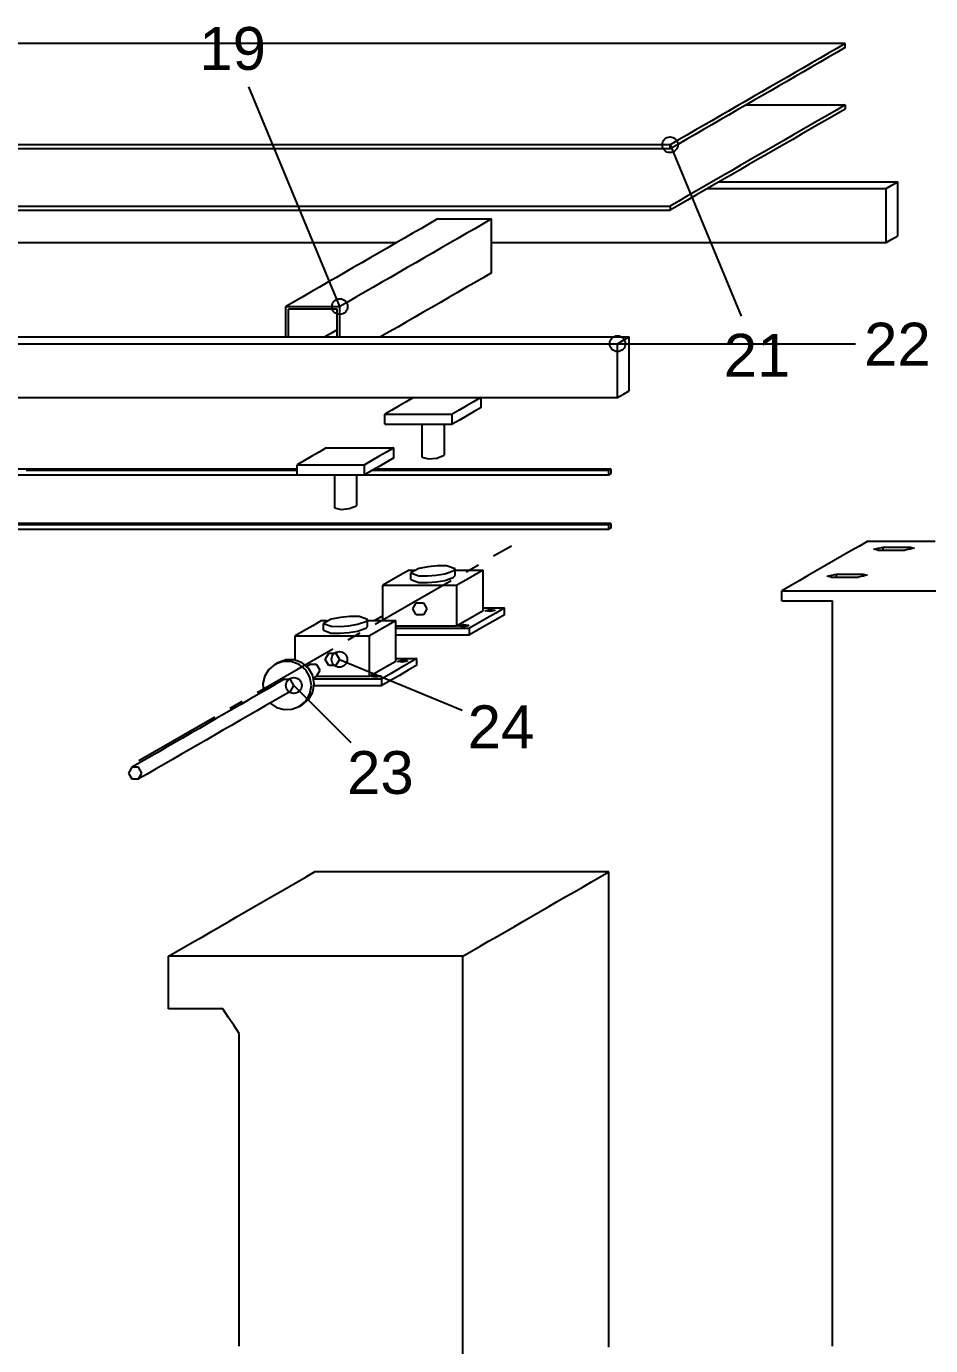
# Model space of a CAD drawing. Header units: millimetres. Extents: x 10 to 287, y 10 to 410.
# Drawn here: x 204.7 to 256.4, y 220 to 295.4 of the extents above; entities that cross this region are included whole.
import ezdxf
from ezdxf.enums import TextEntityAlignment as Align

# ---------------------------------------------------------------- set-up
doc = ezdxf.new("R2010")
doc.units = ezdxf.units.MM
doc.header["$MEASUREMENT"] = 0
doc.layers.add('DIBUJO', color=7, linetype='Continuous')
doc.layers.add('TEXTO', color=7, linetype='Continuous')
doc.styles.get("Standard").update_dxf_attribs({"font": 'arial.ttf'})

msp = doc.modelspace()

# ---------------------------------------------------------------- linework, layer by layer
at = {"layer": 'DIBUJO'}
for p, q in [((204.855, 294.427), (202.631, 294.427)), ((207.075, 294.427), (204.855, 294.427)), ((209.294, 294.427), (207.075, 294.427)), ((211.514, 294.427), (209.294, 294.427)), ((213.738, 294.427), (211.514, 294.427)), ((215.957, 294.427), (213.738, 294.427)), ((218.177, 294.427), (215.957, 294.427)), ((220.401, 294.427), (218.177, 294.427)), ((222.62, 294.427), (220.401, 294.427)), ((224.84, 294.427), (222.62, 294.427)), ((227.06, 294.427), (224.84, 294.427)), ((229.283, 294.427), (227.06, 294.427)), ((231.503, 294.427), (229.283, 294.427)), ((233.723, 294.427), (231.503, 294.427)), ((235.943, 294.427), (233.723, 294.427)), ((238.166, 294.427), (235.943, 294.427)), ((240.386, 294.427), (238.166, 294.427)), ((242.606, 294.427), (240.386, 294.427)), ((244.825, 294.427), (242.606, 294.427)), ((247.049, 294.427), (244.825, 294.427)), ((249.269, 294.427), (247.049, 294.427)), ((251.489, 294.427), (249.269, 294.427)), ((251.015, 294.149), (250.537, 293.876)), ((251.489, 294.427), (251.015, 294.149)), ((251.489, 294.196), (251.015, 293.918)), ((251.489, 294.196), (251.489, 294.427)), ((250.059, 293.598), (249.581, 293.325)), ((250.059, 293.367), (249.581, 293.094)), ((250.537, 293.876), (250.059, 293.598)), ((250.537, 293.645), (250.059, 293.367)), ((251.015, 293.918), (250.537, 293.645)), ((248.629, 292.774), (248.151, 292.5)), ((249.107, 293.047), (248.629, 292.774)), ((249.107, 292.816), (248.629, 292.542)), ((249.581, 293.325), (249.107, 293.047)), ((249.581, 293.094), (249.107, 292.816)), ((222.597, 279.394), (217.393, 291.958)), ((247.199, 291.949), (246.722, 291.672)), ((247.677, 292.223), (247.199, 291.949)), ((247.677, 291.991), (247.199, 291.718)), ((248.151, 292.5), (247.677, 292.223)), ((248.151, 292.269), (247.677, 291.991)), ((248.629, 292.542), (248.151, 292.269)), ((245.77, 291.12), (245.292, 290.847)), ((246.244, 291.398), (245.77, 291.12)), ((246.244, 291.167), (245.77, 290.889)), ((246.722, 291.672), (246.244, 291.398)), ((246.722, 291.44), (246.244, 291.167)), ((247.199, 291.718), (246.722, 291.44)), ((244.814, 290.573), (244.34, 290.296)), ((244.814, 290.342), (244.34, 290.065)), ((245.292, 290.847), (244.814, 290.573)), ((245.292, 290.616), (244.814, 290.342)), ((245.77, 290.889), (245.292, 290.616)), ((245.816, 290.92), (246.382, 290.92)), ((246.382, 290.92), (246.953, 290.92)), ((246.953, 290.92), (247.519, 290.92)), ((247.519, 290.92), (248.086, 290.92)), ((248.086, 290.92), (248.652, 290.92)), ((248.652, 290.92), (249.219, 290.92)), ((249.219, 290.92), (249.789, 290.92)), ((249.789, 290.92), (250.356, 290.92)), ((250.49, 290.342), (249.989, 290.053)), ((250.356, 290.92), (250.922, 290.92)), ((250.988, 290.631), (250.49, 290.342)), ((250.988, 290.4), (250.49, 290.111)), ((250.922, 290.92), (251.489, 290.92)), ((251.489, 290.92), (250.988, 290.631)), ((251.489, 290.689), (250.988, 290.4)), ((251.489, 290.92), (251.489, 290.689)), ((243.384, 289.745), (242.906, 289.471)), ((243.862, 290.022), (243.384, 289.745)), ((243.862, 289.791), (243.384, 289.513)), ((244.34, 290.296), (243.862, 290.022)), ((244.34, 290.065), (243.862, 289.791)), ((249.488, 289.764), (248.988, 289.475)), ((249.989, 290.053), (249.488, 289.764)), ((249.989, 289.822), (249.488, 289.533)), ((250.49, 290.111), (249.989, 289.822)), ((241.954, 288.92), (241.477, 288.646)), ((242.432, 289.194), (241.954, 288.92)), ((242.432, 288.962), (241.954, 288.689)), ((242.906, 289.471), (242.432, 289.194)), ((242.906, 289.24), (242.432, 288.962)), ((243.384, 289.513), (242.906, 289.24)), ((247.986, 288.897), (247.485, 288.608)), ((248.487, 289.186), (247.986, 288.897)), ((248.487, 288.955), (247.986, 288.666)), ((248.988, 289.475), (248.487, 289.186)), ((248.988, 289.244), (248.487, 288.955)), ((249.488, 289.533), (248.988, 289.244)), ((205.945, 288.646), (203.726, 288.646)), ((205.945, 288.415), (203.726, 288.415)), ((208.165, 288.646), (205.945, 288.646)), ((208.165, 288.415), (205.945, 288.415)), ((210.385, 288.646), (208.165, 288.646)), ((210.385, 288.415), (208.165, 288.415)), ((212.608, 288.646), (210.385, 288.646)), ((212.608, 288.415), (210.385, 288.415)), ((214.828, 288.646), (212.608, 288.646)), ((214.828, 288.415), (212.608, 288.415)), ((217.048, 288.646), (214.828, 288.646)), ((217.048, 288.415), (214.828, 288.415)), ((219.272, 288.646), (217.048, 288.646)), ((219.272, 288.415), (217.048, 288.415)), ((221.491, 288.646), (219.272, 288.646)), ((221.491, 288.415), (219.272, 288.415)), ((223.711, 288.646), (221.491, 288.646)), ((223.711, 288.415), (221.491, 288.415)), ((225.931, 288.646), (223.711, 288.646)), ((225.931, 288.415), (223.711, 288.415)), ((228.154, 288.646), (225.931, 288.646)), ((228.154, 288.415), (225.931, 288.415)), ((230.374, 288.646), (228.154, 288.646)), ((230.374, 288.415), (228.154, 288.415)), ((232.594, 288.646), (230.374, 288.646)), ((232.594, 288.415), (230.374, 288.415)), ((234.814, 288.646), (232.594, 288.646)), ((234.814, 288.415), (232.594, 288.415)), ((237.037, 288.646), (234.814, 288.646)), ((237.037, 288.415), (234.814, 288.415)), ((239.257, 288.646), (237.037, 288.646)), ((239.257, 288.415), (237.037, 288.415)), ((241.477, 288.646), (239.257, 288.646)), ((241.477, 288.415), (239.257, 288.415)), ((241.954, 288.689), (241.477, 288.415)), ((241.477, 288.415), (241.477, 288.646)), ((241.477, 288.646), (245.533, 278.853)), ((246.984, 288.319), (246.483, 288.03)), ((246.984, 288.088), (246.483, 287.799)), ((247.485, 288.608), (246.984, 288.319)), ((247.485, 288.377), (246.984, 288.088)), ((247.986, 288.666), (247.485, 288.377)), ((245.481, 287.452), (244.984, 287.163)), ((245.982, 287.741), (245.481, 287.452)), ((245.982, 287.51), (245.481, 287.221)), ((246.483, 288.03), (245.982, 287.741)), ((246.483, 287.799), (245.982, 287.51)), ((243.982, 286.585), (243.481, 286.296)), ((244.483, 286.874), (243.982, 286.585)), ((244.483, 286.642), (243.982, 286.353)), ((244.984, 287.163), (244.483, 286.874)), ((244.984, 286.931), (244.483, 286.642)), ((245.481, 287.221), (244.984, 286.931)), ((242.98, 286.007), (242.479, 285.718)), ((243.481, 286.296), (242.98, 286.007)), ((243.481, 286.064), (242.98, 285.775)), ((243.982, 286.353), (243.481, 286.064)), ((243.612, 286.138), (244.182, 286.138)), ((244.182, 286.138), (244.748, 286.138)), ((244.282, 286.523), (244.849, 286.523)), ((244.748, 286.138), (245.315, 286.138)), ((244.849, 286.523), (245.415, 286.523)), ((245.315, 286.138), (245.881, 286.138)), ((245.415, 286.523), (245.982, 286.523)), ((245.881, 286.138), (246.452, 286.138)), ((245.982, 286.523), (246.552, 286.523)), ((246.452, 286.138), (247.018, 286.138)), ((246.552, 286.523), (247.118, 286.523)), ((247.018, 286.138), (247.585, 286.138)), ((247.118, 286.523), (247.685, 286.523)), ((247.585, 286.138), (248.151, 286.138)), ((247.685, 286.523), (248.251, 286.523)), ((248.151, 286.138), (248.722, 286.138)), ((248.251, 286.523), (248.822, 286.523)), ((248.722, 286.138), (249.288, 286.138)), ((248.822, 286.523), (249.388, 286.523)), ((249.288, 286.138), (249.855, 286.138)), ((249.388, 286.523), (249.955, 286.523)), ((249.855, 286.138), (250.421, 286.138)), ((249.955, 286.523), (250.521, 286.523)), ((250.421, 286.138), (250.991, 286.138)), ((250.521, 286.523), (251.092, 286.523)), ((250.991, 286.138), (251.558, 286.138)), ((251.092, 286.523), (251.658, 286.523)), ((251.558, 286.138), (252.124, 286.138)), ((251.658, 286.523), (252.225, 286.523)), ((252.124, 286.138), (252.691, 286.138)), ((252.225, 286.523), (252.791, 286.523)), ((252.691, 286.138), (253.261, 286.138)), ((252.791, 286.523), (253.361, 286.523)), ((253.261, 286.138), (253.828, 286.138)), ((253.361, 286.523), (253.928, 286.523)), ((253.828, 286.138), (254.159, 286.33)), ((253.828, 285.625), (253.828, 286.138)), ((253.928, 286.523), (254.494, 286.523)), ((254.159, 286.33), (254.494, 286.523)), ((254.494, 286.01), (254.494, 286.523)), ((254.494, 285.498), (254.494, 286.01)), ((203.726, 285.14), (205.945, 285.14)), ((205.945, 285.14), (208.165, 285.14)), ((208.165, 285.14), (210.385, 285.14)), ((210.385, 285.14), (212.608, 285.14)), ((212.608, 285.14), (214.828, 285.14)), ((214.828, 285.14), (217.048, 285.14)), ((217.048, 285.14), (219.272, 285.14)), ((219.272, 285.14), (221.491, 285.14)), ((221.491, 285.14), (223.711, 285.14)), ((223.711, 285.14), (225.931, 285.14)), ((225.931, 285.14), (228.154, 285.14)), ((228.154, 285.14), (230.374, 285.14)), ((230.374, 285.14), (232.594, 285.14)), ((232.594, 285.14), (234.814, 285.14)), ((234.814, 285.14), (237.037, 285.14)), ((237.037, 285.14), (239.257, 285.14)), ((239.257, 285.14), (241.477, 285.14)), ((241.978, 285.429), (241.477, 285.14)), ((241.978, 285.197), (241.477, 284.908)), ((241.477, 285.14), (241.477, 284.908)), ((242.479, 285.718), (241.978, 285.429)), ((242.479, 285.486), (241.978, 285.197)), ((242.98, 285.775), (242.479, 285.486)), ((253.828, 285.113), (253.828, 285.625)), ((253.828, 284.596), (253.828, 285.113)), ((254.494, 284.982), (254.494, 285.498)), ((203.726, 284.908), (205.945, 284.908)), ((205.945, 284.908), (208.165, 284.908)), ((208.165, 284.908), (210.385, 284.908)), ((210.385, 284.908), (212.608, 284.908)), ((212.608, 284.908), (214.828, 284.908)), ((214.828, 284.908), (217.048, 284.908)), ((217.048, 284.908), (219.272, 284.908)), ((219.272, 284.908), (221.491, 284.908)), ((221.491, 284.908), (223.711, 284.908)), ((223.711, 284.908), (225.931, 284.908)), ((225.931, 284.908), (228.154, 284.908)), ((228.189, 284.407), (227.707, 284.126)), ((228.154, 284.908), (230.374, 284.908)), ((228.189, 284.407), (228.705, 284.407)), ((228.705, 284.407), (229.218, 284.407)), ((229.218, 284.407), (229.731, 284.407)), ((229.731, 284.407), (230.247, 284.407)), ((230.247, 284.407), (230.759, 284.407)), ((230.374, 284.908), (232.594, 284.908)), ((230.759, 284.407), (231.272, 284.407)), ((231.272, 284.407), (230.79, 284.126)), ((231.272, 283.891), (231.272, 284.407)), ((232.594, 284.908), (234.814, 284.908)), ((234.814, 284.908), (237.037, 284.908)), ((237.037, 284.908), (239.257, 284.908)), ((239.257, 284.908), (241.477, 284.908)), ((253.828, 284.084), (253.828, 284.596)), ((254.494, 284.469), (254.494, 284.982)), ((254.494, 283.956), (254.494, 284.469)), ((226.744, 283.571), (226.262, 283.294)), ((227.226, 283.849), (226.744, 283.571)), ((227.707, 284.126), (227.226, 283.849)), ((229.827, 283.571), (229.345, 283.294)), ((230.309, 283.849), (229.827, 283.571)), ((230.79, 284.126), (230.309, 283.849)), ((231.272, 283.378), (231.272, 283.891)), ((253.828, 283.571), (253.828, 284.084)), ((253.828, 283.055), (253.828, 283.571)), ((254.494, 283.44), (254.494, 283.956)), ((203.429, 283.055), (204.832, 283.055)), ((204.832, 283.055), (206.231, 283.055)), ((206.231, 283.055), (207.633, 283.055)), ((207.633, 283.055), (209.036, 283.055)), ((209.036, 283.055), (210.435, 283.055)), ((210.435, 283.055), (211.838, 283.055)), ((211.838, 283.055), (213.24, 283.055)), ((213.24, 283.055), (214.643, 283.055)), ((214.643, 283.055), (216.042, 283.055)), ((216.042, 283.055), (217.445, 283.055)), ((217.445, 283.055), (218.848, 283.055)), ((218.848, 283.055), (220.247, 283.055)), ((220.247, 283.055), (221.649, 283.055)), ((221.649, 283.055), (223.052, 283.055)), ((223.052, 283.055), (224.451, 283.055)), ((224.451, 283.055), (225.854, 283.055)), ((225.78, 283.012), (225.299, 282.735)), ((226.262, 283.294), (225.78, 283.012)), ((228.863, 283.012), (228.382, 282.735)), ((229.345, 283.294), (228.863, 283.012)), ((231.272, 282.866), (231.272, 283.378)), ((231.272, 283.055), (231.838, 283.055)), ((231.272, 282.349), (231.272, 282.866)), ((231.838, 283.055), (232.401, 283.055)), ((232.401, 283.055), (232.964, 283.055)), ((232.964, 283.055), (233.53, 283.055)), ((233.53, 283.055), (234.093, 283.055)), ((234.093, 283.055), (234.656, 283.055)), ((234.656, 283.055), (235.222, 283.055)), ((235.222, 283.055), (235.785, 283.055)), ((235.785, 283.055), (236.347, 283.055)), ((236.347, 283.055), (236.91, 283.055)), ((236.91, 283.055), (237.476, 283.055)), ((237.476, 283.055), (238.039, 283.055)), ((238.039, 283.055), (238.602, 283.055)), ((238.602, 283.055), (239.168, 283.055)), ((239.168, 283.055), (239.731, 283.055)), ((239.731, 283.055), (240.294, 283.055)), ((240.294, 283.055), (240.86, 283.055)), ((240.86, 283.055), (241.423, 283.055)), ((241.423, 283.055), (241.985, 283.055)), ((241.985, 283.055), (242.552, 283.055)), ((242.552, 283.055), (243.114, 283.055)), ((243.114, 283.055), (243.677, 283.055)), ((243.677, 283.055), (244.244, 283.055)), ((244.244, 283.055), (244.806, 283.055)), ((244.806, 283.055), (245.369, 283.055)), ((245.369, 283.055), (245.932, 283.055)), ((245.932, 283.055), (246.498, 283.055)), ((246.498, 283.055), (247.061, 283.055)), ((247.061, 283.055), (247.623, 283.055)), ((247.623, 283.055), (248.19, 283.055)), ((248.19, 283.055), (248.752, 283.055)), ((248.752, 283.055), (249.315, 283.055)), ((249.315, 283.055), (249.882, 283.055)), ((249.882, 283.055), (250.444, 283.055)), ((250.444, 283.055), (251.007, 283.055)), ((251.007, 283.055), (251.573, 283.055)), ((251.573, 283.055), (252.136, 283.055)), ((252.136, 283.055), (252.699, 283.055)), ((252.699, 283.055), (253.265, 283.055)), ((253.265, 283.055), (253.828, 283.055)), ((253.828, 283.055), (254.159, 283.247)), ((254.159, 283.247), (254.494, 283.44)), ((224.335, 282.18), (223.854, 281.902)), ((224.817, 282.457), (224.335, 282.18)), ((225.299, 282.735), (224.817, 282.457)), ((227.418, 282.18), (226.937, 281.902)), ((227.9, 282.457), (227.418, 282.18)), ((228.382, 282.735), (227.9, 282.457)), ((231.272, 281.837), (231.272, 282.349)), ((222.886, 281.344), (222.405, 281.066)), ((223.368, 281.621), (222.886, 281.344)), ((223.854, 281.902), (223.368, 281.621)), ((225.969, 281.344), (225.488, 281.066)), ((226.451, 281.621), (225.969, 281.344)), ((226.937, 281.902), (226.451, 281.621)), ((231.272, 281.324), (230.786, 281.039)), ((231.272, 281.324), (231.272, 281.837)), ((221.923, 280.789), (221.441, 280.507)), ((222.405, 281.066), (221.923, 280.789)), ((225.006, 280.789), (224.524, 280.507)), ((225.488, 281.066), (225.006, 280.789)), ((230.297, 280.758), (229.811, 280.477)), ((230.786, 281.039), (230.297, 280.758)), ((220.478, 279.952), (219.996, 279.675)), ((220.959, 280.23), (220.478, 279.952)), ((221.441, 280.507), (220.959, 280.23)), ((223.561, 279.952), (223.079, 279.675)), ((224.042, 280.23), (223.561, 279.952)), ((224.524, 280.507), (224.042, 280.23)), ((228.833, 279.914), (228.347, 279.633)), ((229.322, 280.195), (228.833, 279.914)), ((229.811, 280.477), (229.322, 280.195)), ((219.996, 279.675), (219.514, 279.397)), ((219.514, 279.397), (220.027, 279.397)), ((219.514, 278.962), (219.514, 279.394)), ((220.223, 279.243), (219.668, 279.243)), ((219.668, 278.715), (219.668, 279.243)), ((220.027, 279.397), (220.539, 279.397)), ((220.778, 279.243), (220.223, 279.243)), ((220.539, 279.397), (221.056, 279.397)), ((221.333, 279.243), (220.778, 279.243)), ((221.056, 279.397), (221.568, 279.397)), ((221.888, 279.243), (221.333, 279.243)), ((221.568, 279.397), (222.081, 279.397)), ((222.443, 279.243), (221.888, 279.243)), ((222.081, 279.397), (222.597, 279.397)), ((222.443, 278.715), (222.443, 279.243)), ((223.079, 279.675), (222.597, 279.397)), ((222.597, 278.962), (222.597, 279.394)), ((227.372, 279.07), (226.883, 278.789)), ((227.858, 279.351), (227.372, 279.07)), ((228.347, 279.633), (227.858, 279.351)), ((219.514, 278.527), (219.514, 278.962)), ((219.514, 278.095), (219.514, 278.527)), ((219.668, 278.187), (219.668, 278.715)), ((222.443, 278.187), (222.443, 278.715)), ((222.597, 278.527), (222.597, 278.962)), ((222.597, 278.095), (222.597, 278.527)), ((226.397, 278.507), (225.908, 278.226)), ((226.883, 278.789), (226.397, 278.507)), ((203.61, 277.659), (205.83, 277.659)), ((205.83, 277.659), (208.053, 277.659)), ((208.053, 277.659), (210.273, 277.659)), ((210.273, 277.659), (212.493, 277.659)), ((212.493, 277.659), (214.713, 277.659)), ((214.713, 277.659), (216.936, 277.659)), ((216.936, 277.659), (219.156, 277.659)), ((219.156, 277.659), (221.376, 277.659)), ((219.514, 277.659), (219.514, 278.095)), ((219.668, 277.659), (219.668, 278.187)), ((221.376, 277.659), (223.595, 277.659)), ((222.089, 277.864), (221.738, 277.659)), ((222.443, 278.068), (222.089, 277.864)), ((222.443, 277.659), (222.443, 278.187)), ((222.597, 277.659), (222.597, 278.095)), ((223.595, 277.659), (225.819, 277.659)), ((225.418, 277.945), (224.933, 277.659)), ((225.908, 278.226), (225.418, 277.945)), ((225.819, 277.659), (228.039, 277.659)), ((228.039, 277.659), (230.258, 277.659)), ((230.258, 277.659), (232.478, 277.659)), ((232.478, 277.659), (234.702, 277.659)), ((234.702, 277.659), (236.922, 277.659)), ((236.922, 277.659), (239.141, 277.659)), ((238.81, 277.467), (239.141, 277.659)), ((239.141, 277.147), (239.141, 277.659)), ((202.943, 277.274), (205.163, 277.274)), ((205.163, 277.274), (207.383, 277.274)), ((207.383, 277.274), (209.606, 277.274)), ((209.606, 277.274), (211.826, 277.274)), ((211.826, 277.274), (214.046, 277.274)), ((214.046, 277.274), (216.266, 277.274)), ((216.266, 277.274), (218.489, 277.274)), ((218.489, 277.274), (220.709, 277.274)), ((220.709, 277.274), (222.929, 277.274)), ((222.929, 277.274), (225.148, 277.274)), ((225.148, 277.274), (227.372, 277.274)), ((227.372, 277.274), (229.592, 277.274)), ((229.592, 277.274), (231.812, 277.274)), ((231.812, 277.274), (234.035, 277.274)), ((234.035, 277.274), (236.255, 277.274)), ((236.255, 277.274), (238.475, 277.274)), ((238.475, 277.274), (238.81, 277.467)), ((238.475, 276.762), (238.475, 277.274)), ((238.475, 277.274), (252.075, 277.274)), ((239.141, 276.634), (239.141, 277.147)), ((238.475, 276.249), (238.475, 276.762)), ((238.475, 275.733), (238.475, 276.249)), ((239.141, 276.118), (239.141, 276.634)), ((239.141, 275.605), (239.141, 276.118)), ((238.475, 275.22), (238.475, 275.733)), ((239.141, 275.093), (239.141, 275.605)), ((238.475, 274.708), (238.475, 275.22)), ((238.475, 274.191), (238.475, 274.708)), ((238.81, 274.384), (239.141, 274.576)), ((239.141, 274.576), (239.141, 275.093)), ((202.943, 274.191), (205.163, 274.191)), ((205.163, 274.191), (207.383, 274.191)), ((207.383, 274.191), (209.606, 274.191)), ((209.606, 274.191), (211.826, 274.191)), ((211.826, 274.191), (214.046, 274.191)), ((214.046, 274.191), (216.266, 274.191)), ((216.266, 274.191), (218.489, 274.191)), ((218.489, 274.191), (220.709, 274.191)), ((220.709, 274.191), (222.929, 274.191)), ((222.929, 274.191), (225.148, 274.191)), ((225.148, 274.191), (227.372, 274.191)), ((226.393, 273.956), (225.985, 273.721)), ((226.802, 274.191), (226.393, 273.956)), ((227.372, 274.191), (229.592, 274.191)), ((229.592, 274.191), (231.812, 274.191)), ((230.247, 273.956), (229.838, 273.721)), ((230.655, 274.191), (230.247, 273.956)), ((230.686, 273.632), (230.686, 274.191)), ((231.812, 274.191), (234.035, 274.191)), ((234.035, 274.191), (236.255, 274.191)), ((236.255, 274.191), (238.475, 274.191)), ((238.475, 274.191), (238.81, 274.384)), ((225.576, 273.482), (225.164, 273.247)), ((225.164, 272.958), (225.164, 273.247)), ((225.164, 273.247), (225.715, 273.247)), ((225.985, 273.721), (225.576, 273.482)), ((225.715, 273.247), (226.266, 273.247)), ((226.266, 273.247), (226.817, 273.247)), ((226.817, 273.247), (227.368, 273.247)), ((227.368, 273.247), (227.919, 273.247)), ((227.919, 273.247), (228.466, 273.247)), ((228.466, 273.247), (229.018, 273.247)), ((229.43, 273.482), (229.018, 273.247)), ((229.018, 272.958), (229.018, 273.247)), ((229.838, 273.721), (229.43, 273.482)), ((229.854, 273.151), (229.438, 272.908)), ((230.27, 273.393), (229.854, 273.151)), ((230.686, 273.632), (230.27, 273.393)), ((225.164, 272.669), (225.164, 272.958)), ((225.164, 272.669), (225.715, 272.669)), ((225.715, 272.669), (226.266, 272.669)), ((226.266, 272.669), (226.817, 272.669)), ((226.817, 272.669), (227.368, 272.669)), ((227.295, 272.669), (227.295, 272.199)), ((227.368, 272.669), (227.919, 272.669)), ((227.919, 272.669), (228.466, 272.669)), ((228.466, 272.669), (229.018, 272.669)), ((228.555, 272.669), (228.555, 272.226)), ((229.018, 272.669), (229.018, 272.958)), ((229.438, 272.908), (229.018, 272.669)), ((227.295, 272.199), (227.295, 271.725)), ((227.295, 271.725), (227.295, 271.255)), ((228.555, 272.226), (228.555, 271.783)), ((228.555, 271.783), (228.555, 271.339)), ((220.994, 270.838), (220.578, 270.596)), ((221.41, 271.077), (220.994, 270.838)), ((221.827, 271.32), (221.41, 271.077)), ((221.827, 271.32), (222.378, 271.32)), ((222.378, 271.32), (222.929, 271.32)), ((222.929, 271.32), (223.48, 271.32)), ((223.48, 271.32), (224.031, 271.32)), ((224.031, 271.32), (224.582, 271.32)), ((224.848, 270.838), (224.432, 270.596)), ((224.582, 271.32), (225.129, 271.32)), ((225.264, 271.077), (224.848, 270.838)), ((225.129, 271.32), (225.68, 271.32)), ((225.68, 271.32), (225.264, 271.077)), ((225.68, 270.742), (225.264, 270.499)), ((225.68, 271.031), (225.68, 271.32)), ((225.68, 270.742), (225.68, 271.031)), ((227.295, 271.255), (227.295, 270.781)), ((227.295, 270.781), (227.676, 270.696)), ((227.676, 270.696), (228.139, 270.734)), ((228.139, 270.734), (228.555, 270.896)), ((228.555, 271.339), (228.555, 270.896)), ((203.506, 270.118), (204.697, 270.118)), ((204.666, 270.041), (205.857, 270.041)), ((204.697, 270.118), (205.884, 270.118)), ((205.857, 270.041), (207.048, 270.041)), ((205.884, 270.118), (207.075, 270.118)), ((207.048, 270.041), (208.242, 270.041)), ((207.075, 270.118), (208.265, 270.118)), ((208.242, 270.041), (209.433, 270.041)), ((208.265, 270.118), (209.452, 270.118)), ((209.433, 270.041), (210.624, 270.041)), ((209.452, 270.118), (210.643, 270.118)), ((210.624, 270.041), (211.815, 270.041)), ((210.643, 270.118), (211.834, 270.118)), ((211.815, 270.041), (213.009, 270.041)), ((211.834, 270.118), (213.021, 270.118)), ((213.009, 270.041), (214.2, 270.041)), ((213.021, 270.118), (214.212, 270.118)), ((214.2, 270.041), (215.391, 270.041)), ((214.212, 270.118), (215.402, 270.118)), ((215.391, 270.041), (216.585, 270.041)), ((215.402, 270.118), (216.589, 270.118)), ((216.585, 270.041), (217.776, 270.041)), ((216.589, 270.118), (217.78, 270.118)), ((217.776, 270.041), (218.967, 270.041)), ((217.78, 270.118), (218.971, 270.118)), ((218.967, 270.041), (220.158, 270.041)), ((218.971, 270.118), (220.158, 270.118)), ((220.578, 270.596), (220.158, 270.357)), ((220.158, 270.068), (220.158, 270.357)), ((220.158, 270.357), (220.709, 270.357)), ((220.158, 269.779), (220.158, 270.068)), ((220.709, 270.357), (221.26, 270.357)), ((221.26, 270.357), (221.811, 270.357)), ((221.811, 270.357), (222.362, 270.357)), ((222.362, 270.357), (222.913, 270.357)), ((222.913, 270.357), (223.461, 270.357)), ((223.461, 270.357), (224.012, 270.357)), ((224.432, 270.596), (224.012, 270.357)), ((224.012, 270.068), (224.012, 270.357)), ((224.012, 269.779), (224.012, 270.068)), ((224.432, 270.018), (224.012, 269.779)), ((224.848, 270.26), (224.432, 270.018)), ((224.462, 270.041), (225.025, 270.041)), ((224.597, 270.118), (225.16, 270.118)), ((225.264, 270.499), (224.848, 270.26)), ((225.025, 270.041), (225.588, 270.041)), ((225.16, 270.118), (225.723, 270.118)), ((225.588, 270.041), (226.15, 270.041)), ((225.723, 270.118), (226.281, 270.118)), ((226.15, 270.041), (226.713, 270.041)), ((226.281, 270.118), (226.844, 270.118)), ((226.713, 270.041), (227.276, 270.041)), ((226.844, 270.118), (227.407, 270.118)), ((227.276, 270.041), (227.834, 270.041)), ((227.407, 270.118), (227.969, 270.118)), ((227.834, 270.041), (228.397, 270.041)), ((227.969, 270.118), (228.532, 270.118)), ((228.397, 270.041), (228.96, 270.041)), ((228.532, 270.118), (229.095, 270.118)), ((228.96, 270.041), (229.522, 270.041)), ((229.095, 270.118), (229.657, 270.118)), ((229.522, 270.041), (230.085, 270.041)), ((229.657, 270.118), (230.22, 270.118)), ((230.085, 270.041), (230.648, 270.041)), ((230.22, 270.118), (230.779, 270.118)), ((230.648, 270.041), (231.21, 270.041)), ((230.779, 270.118), (231.341, 270.118)), ((231.21, 270.041), (231.773, 270.041)), ((231.341, 270.118), (231.904, 270.118)), ((231.773, 270.041), (232.332, 270.041)), ((231.904, 270.118), (232.467, 270.118)), ((232.332, 270.041), (232.894, 270.041)), ((232.467, 270.118), (233.029, 270.118)), ((232.894, 270.041), (233.457, 270.041)), ((233.029, 270.118), (233.592, 270.118)), ((233.457, 270.041), (234.02, 270.041)), ((233.592, 270.118), (234.155, 270.118)), ((234.02, 270.041), (234.582, 270.041)), ((234.155, 270.118), (234.717, 270.118)), ((234.582, 270.041), (235.145, 270.041)), ((234.717, 270.118), (235.276, 270.118)), ((235.145, 270.041), (235.708, 270.041)), ((235.276, 270.118), (235.839, 270.118)), ((235.708, 270.041), (236.27, 270.041)), ((235.839, 270.118), (236.401, 270.118)), ((236.27, 270.041), (236.829, 270.041)), ((236.401, 270.118), (236.964, 270.118)), ((236.829, 270.041), (237.392, 270.041)), ((236.964, 270.118), (237.527, 270.118)), ((237.392, 270.041), (237.954, 270.041)), ((237.527, 270.118), (238.089, 270.118)), ((238.089, 270.118), (237.954, 270.041)), ((237.954, 270.041), (237.954, 269.771)), ((238.089, 270.118), (238.089, 269.848)), ((203.872, 269.771), (205.101, 269.771)), ((205.101, 269.771), (206.327, 269.771)), ((206.327, 269.771), (207.556, 269.771)), ((207.556, 269.771), (208.782, 269.771)), ((208.782, 269.771), (210.011, 269.771)), ((210.011, 269.771), (211.24, 269.771)), ((211.24, 269.771), (212.466, 269.771)), ((212.466, 269.771), (213.695, 269.771)), ((213.695, 269.771), (214.925, 269.771)), ((214.925, 269.771), (216.15, 269.771)), ((216.15, 269.771), (217.379, 269.771)), ((217.379, 269.771), (218.605, 269.771)), ((218.605, 269.771), (219.834, 269.771)), ((219.834, 269.771), (221.064, 269.771)), ((220.158, 269.779), (220.709, 269.779)), ((220.709, 269.779), (221.26, 269.779)), ((221.064, 269.771), (222.289, 269.771)), ((221.26, 269.779), (221.811, 269.779)), ((221.811, 269.779), (222.362, 269.779)), ((222.289, 269.779), (222.289, 269.308)), ((222.289, 269.308), (222.289, 268.834)), ((222.362, 269.779), (222.913, 269.779)), ((222.913, 269.779), (223.461, 269.779)), ((223.461, 269.779), (224.012, 269.779)), ((223.549, 269.779), (223.549, 269.335)), ((223.549, 269.771), (224.127, 269.771)), ((223.549, 269.335), (223.549, 268.892)), ((224.127, 269.771), (224.701, 269.771)), ((224.701, 269.771), (225.279, 269.771)), ((225.279, 269.771), (225.854, 269.771)), ((225.854, 269.771), (226.432, 269.771)), ((226.432, 269.771), (227.006, 269.771)), ((227.006, 269.771), (227.584, 269.771)), ((227.584, 269.771), (228.158, 269.771)), ((228.158, 269.771), (228.736, 269.771)), ((228.736, 269.771), (229.31, 269.771)), ((229.31, 269.771), (229.889, 269.771)), ((229.889, 269.771), (230.463, 269.771)), ((230.463, 269.771), (231.041, 269.771)), ((231.041, 269.771), (231.619, 269.771)), ((231.619, 269.771), (232.193, 269.771)), ((232.193, 269.771), (232.771, 269.771)), ((232.771, 269.771), (233.345, 269.771)), ((233.345, 269.771), (233.923, 269.771)), ((233.923, 269.771), (234.498, 269.771)), ((234.498, 269.771), (235.076, 269.771)), ((235.076, 269.771), (235.65, 269.771)), ((235.65, 269.771), (236.228, 269.771)), ((236.228, 269.771), (236.802, 269.771)), ((236.802, 269.771), (237.38, 269.771)), ((237.38, 269.771), (237.954, 269.771)), ((238.089, 269.848), (237.954, 269.767)), ((222.289, 268.834), (222.289, 268.364)), ((223.549, 268.892), (223.549, 268.449)), ((222.289, 268.364), (222.289, 267.89)), ((222.289, 267.89), (222.67, 267.802)), ((222.67, 267.802), (223.133, 267.844)), ((223.133, 267.844), (223.549, 268.006)), ((223.549, 268.449), (223.549, 268.006)), ((205.232, 266.996), (203.741, 266.996)), ((206.728, 266.996), (205.232, 266.996)), ((208.219, 266.996), (206.728, 266.996)), ((209.714, 266.996), (208.219, 266.996)), ((211.206, 266.996), (209.714, 266.996)), ((212.701, 266.996), (211.206, 266.996)), ((214.192, 266.996), (212.701, 266.996)), ((215.688, 266.996), (214.192, 266.996)), ((217.183, 266.996), (215.688, 266.996)), ((218.674, 266.996), (217.183, 266.996)), ((220.169, 266.996), (218.674, 266.996)), ((221.661, 266.996), (220.169, 266.996)), ((223.156, 266.996), (221.661, 266.996)), ((224.647, 266.996), (223.156, 266.996)), ((226.143, 266.996), (224.647, 266.996)), ((227.634, 266.996), (226.143, 266.996)), ((229.129, 266.996), (227.634, 266.996)), ((230.621, 266.996), (229.129, 266.996)), ((232.116, 266.996), (230.621, 266.996)), ((233.607, 266.996), (232.116, 266.996)), ((235.103, 266.996), (233.607, 266.996)), ((236.594, 266.996), (235.103, 266.996)), ((238.089, 266.996), (236.594, 266.996)), ((238.089, 266.992), (237.954, 266.919)), ((238.089, 266.996), (238.089, 266.726)), ((205.101, 266.919), (203.606, 266.919)), ((205.101, 266.649), (203.606, 266.649)), ((206.593, 266.919), (205.101, 266.919)), ((206.593, 266.649), (205.101, 266.649)), ((208.088, 266.919), (206.593, 266.919)), ((208.088, 266.649), (206.593, 266.649)), ((209.579, 266.919), (208.088, 266.919)), ((209.579, 266.649), (208.088, 266.649)), ((211.075, 266.919), (209.579, 266.919)), ((211.075, 266.649), (209.579, 266.649)), ((212.566, 266.919), (211.075, 266.919)), ((212.566, 266.649), (211.075, 266.649)), ((214.061, 266.919), (212.566, 266.919)), ((214.061, 266.649), (212.566, 266.649)), ((215.553, 266.919), (214.061, 266.919)), ((215.553, 266.649), (214.061, 266.649)), ((217.048, 266.919), (215.553, 266.919)), ((217.048, 266.649), (215.553, 266.649)), ((218.539, 266.919), (217.048, 266.919)), ((218.539, 266.649), (217.048, 266.649)), ((220.035, 266.919), (218.539, 266.919)), ((220.035, 266.649), (218.539, 266.649)), ((221.526, 266.919), (220.035, 266.919)), ((221.526, 266.649), (220.035, 266.649)), ((223.021, 266.919), (221.526, 266.919)), ((223.021, 266.649), (221.526, 266.649)), ((224.513, 266.919), (223.021, 266.919)), ((224.513, 266.649), (223.021, 266.649)), ((226.008, 266.919), (224.513, 266.919)), ((226.008, 266.649), (224.513, 266.649)), ((227.503, 266.919), (226.008, 266.919)), ((227.503, 266.649), (226.008, 266.649)), ((228.994, 266.919), (227.503, 266.919)), ((228.994, 266.649), (227.503, 266.649)), ((230.49, 266.919), (228.994, 266.919)), ((230.49, 266.649), (228.994, 266.649)), ((231.981, 266.919), (230.49, 266.919)), ((231.981, 266.649), (230.49, 266.649)), ((233.476, 266.919), (231.981, 266.919)), ((233.476, 266.649), (231.981, 266.649)), ((234.968, 266.919), (233.476, 266.919)), ((234.968, 266.649), (233.476, 266.649)), ((236.463, 266.919), (234.968, 266.919)), ((236.463, 266.649), (234.968, 266.649)), ((237.954, 266.919), (236.463, 266.919)), ((237.954, 266.649), (236.463, 266.649)), ((237.954, 266.919), (237.954, 266.649)), ((238.089, 266.726), (237.954, 266.649)), ((231.384, 265.139), (232.405, 265.728)), ((252.298, 265.705), (251.805, 265.424)), ((252.787, 265.99), (252.298, 265.705)), ((252.787, 265.99), (253.338, 265.99)), ((253.126, 265.524), (253.654, 265.644)), ((253.354, 265.47), (253.126, 265.524)), ((253.338, 265.99), (253.889, 265.99)), ((253.354, 265.47), (253.866, 265.47)), ((253.654, 265.644), (254.167, 265.644)), ((253.654, 265.47), (253.654, 265.644)), ((253.866, 265.47), (254.379, 265.47)), ((253.889, 265.99), (254.441, 265.99)), ((254.167, 265.644), (254.679, 265.644)), ((254.379, 265.47), (254.895, 265.47)), ((254.441, 265.99), (254.992, 265.99)), ((254.679, 265.644), (255.196, 265.644)), ((255.423, 265.59), (254.895, 265.47)), ((254.992, 265.99), (255.543, 265.99)), ((255.196, 265.644), (255.423, 265.59)), ((255.196, 265.497), (255.196, 265.644)), ((255.543, 265.99), (256.094, 265.99)), ((256.094, 265.99), (256.641, 265.99)), ((250.822, 264.854), (250.329, 264.568)), ((251.311, 265.139), (250.822, 264.854)), ((251.805, 265.424), (251.311, 265.139)), ((226.058, 264.044), (225.557, 263.759)), ((226.559, 264.337), (226.058, 264.044)), ((226.559, 264.337), (226.871, 264.337)), ((227.118, 264.418), (226.667, 264.171)), ((226.667, 264.171), (227.114, 264.01)), ((226.667, 263.786), (226.667, 264.171)), ((227.114, 264.01), (227.615, 264.002)), ((227.642, 264.518), (227.118, 264.418)), ((227.615, 264.002), (228.116, 264.04)), ((228.174, 264.568), (227.642, 264.518)), ((228.116, 264.04), (228.609, 264.125)), ((228.705, 264.568), (228.174, 264.568)), ((228.609, 264.125), (229.083, 264.287)), ((229.187, 264.403), (228.705, 264.568)), ((229.083, 264.287), (229.187, 264.403)), ((229.083, 263.902), (229.187, 264.017)), ((229.187, 264.017), (229.187, 264.403)), ((229.187, 264.337), (229.723, 264.337)), ((229.723, 264.337), (230.258, 264.337)), ((230.297, 264.044), (229.796, 263.759)), ((229.825, 264.239), (230.518, 264.639)), ((230.258, 264.337), (230.798, 264.337)), ((230.798, 264.337), (230.297, 264.044)), ((230.798, 263.875), (230.798, 264.337)), ((249.342, 264.002), (248.853, 263.717)), ((249.835, 264.287), (249.342, 264.002)), ((250.329, 264.568), (249.835, 264.287)), ((250.456, 263.983), (250.984, 264.102)), ((250.683, 263.929), (250.456, 263.983)), ((250.984, 264.102), (251.496, 264.102)), ((250.984, 263.929), (250.984, 264.102)), ((251.496, 264.102), (252.009, 264.102)), ((252.009, 264.102), (252.525, 264.102)), ((252.753, 264.048), (252.225, 263.929)), ((252.525, 264.102), (252.753, 264.048)), ((252.525, 263.956), (252.525, 264.102)), ((224.629, 261.239), (228.959, 263.739)), ((225.557, 263.759), (225.056, 263.466)), ((225.056, 262.961), (225.056, 263.466)), ((225.056, 263.466), (225.584, 263.466)), ((225.584, 263.466), (226.116, 263.466)), ((226.116, 263.466), (226.644, 263.466)), ((226.644, 263.466), (227.175, 263.466)), ((226.667, 263.786), (227.114, 263.624)), ((227.114, 263.624), (227.615, 263.617)), ((227.175, 263.466), (227.703, 263.466)), ((227.615, 263.617), (228.116, 263.655)), ((227.703, 263.466), (228.235, 263.466)), ((228.116, 263.655), (228.609, 263.74)), ((228.235, 263.466), (228.763, 263.466)), ((228.609, 263.74), (229.083, 263.902)), ((228.763, 263.466), (229.295, 263.466)), ((229.796, 263.759), (229.295, 263.466)), ((229.295, 263.004), (229.295, 263.466)), ((230.798, 263.412), (230.798, 263.875)), ((230.798, 262.95), (230.798, 263.412)), ((248.359, 263.432), (247.866, 263.15)), ((248.853, 263.717), (248.359, 263.432)), ((250.683, 263.929), (251.196, 263.929)), ((251.196, 263.929), (251.708, 263.929)), ((251.708, 263.929), (252.225, 263.929)), ((225.056, 262.457), (225.056, 262.961)), ((225.056, 261.952), (225.056, 262.457)), ((226.771, 262.117), (226.971, 262.468)), ((226.971, 262.468), (227.376, 262.468)), ((227.376, 262.468), (227.58, 262.117)), ((229.295, 262.541), (229.295, 263.004)), ((229.295, 262.079), (229.295, 262.541)), ((230.798, 262.487), (230.798, 262.95)), ((230.798, 262.025), (230.798, 262.487)), ((247.866, 263.15), (248.417, 263.15)), ((247.866, 262.861), (247.866, 263.15)), ((247.866, 262.572), (247.866, 262.861)), ((247.866, 262.572), (248.348, 262.572)), ((248.348, 262.572), (248.83, 262.572)), ((248.417, 263.15), (248.968, 263.15)), ((248.83, 262.572), (249.311, 262.572)), ((248.968, 263.15), (249.519, 263.15)), ((249.311, 262.572), (249.793, 262.572)), ((249.519, 263.15), (250.067, 263.15)), ((249.793, 262.572), (250.275, 262.572)), ((250.067, 263.15), (250.618, 263.15)), ((250.275, 262.572), (250.756, 262.572)), ((250.618, 263.15), (251.169, 263.15)), ((250.756, 261.385), (250.756, 262.572)), ((251.169, 263.15), (251.72, 263.15)), ((251.72, 263.15), (252.271, 263.15)), ((252.271, 263.15), (252.822, 263.15)), ((252.822, 263.15), (253.373, 263.15)), ((253.373, 263.15), (253.92, 263.15)), ((253.92, 263.15), (254.471, 263.15)), ((254.471, 263.15), (255.022, 263.15)), ((255.022, 263.15), (255.574, 263.15)), ((255.574, 263.15), (256.125, 263.15)), ((256.125, 263.15), (256.676, 263.15)), ((225.056, 261.713), (224.594, 261.447)), ((225.056, 261.447), (225.056, 261.952)), ((226.971, 261.771), (226.771, 262.117)), ((227.376, 261.771), (226.971, 261.771)), ((227.58, 262.117), (227.376, 261.771)), ((229.295, 261.616), (229.295, 262.079)), ((229.796, 261.447), (230.297, 261.732)), ((230.297, 261.732), (230.798, 262.025)), ((230.798, 262.168), (231.203, 262.168)), ((230.887, 261.998), (231.176, 262.083)), ((231.168, 261.959), (230.887, 261.998)), ((231.511, 261.878), (231.01, 261.589)), ((231.453, 262.025), (231.168, 261.959)), ((231.176, 262.083), (231.476, 262.048)), ((231.203, 262.168), (231.607, 262.168)), ((231.476, 262.048), (231.453, 262.025)), ((232.012, 262.168), (231.511, 261.878)), ((232.012, 261.782), (231.511, 261.493)), ((231.607, 262.168), (232.012, 262.168)), ((232.012, 261.782), (232.012, 262.168)), ((221.052, 261.154), (220.551, 260.869)), ((221.553, 261.447), (221.052, 261.154)), ((221.553, 261.447), (221.865, 261.447)), ((222.112, 261.528), (221.661, 261.281)), ((221.661, 261.281), (222.108, 261.119)), ((221.661, 260.896), (221.661, 261.281)), ((222.108, 261.119), (222.609, 261.112)), ((222.636, 261.628), (222.112, 261.528)), ((222.609, 261.112), (223.11, 261.15)), ((223.168, 261.678), (222.636, 261.628)), ((223.11, 261.15), (223.603, 261.235)), ((223.699, 261.678), (223.168, 261.678)), ((223.603, 261.235), (224.077, 261.397)), ((223.603, 260.85), (224.077, 261.011)), ((224.181, 261.512), (223.699, 261.678)), ((224.077, 261.397), (224.181, 261.512)), ((224.077, 261.011), (224.181, 261.127)), ((224.181, 261.127), (224.181, 261.512)), ((224.181, 261.447), (224.717, 261.447)), ((224.717, 261.447), (225.252, 261.447)), ((225.291, 261.154), (224.79, 260.869)), ((225.252, 261.447), (225.792, 261.447)), ((225.792, 261.447), (225.291, 261.154)), ((225.792, 260.984), (225.792, 261.447)), ((225.792, 261.154), (226.293, 261.154)), ((225.792, 261.011), (226.316, 261.011)), ((225.792, 260.522), (225.792, 260.984)), ((226.293, 261.154), (226.79, 261.154)), ((226.316, 261.011), (226.844, 261.011)), ((226.79, 261.154), (227.291, 261.154)), ((226.844, 261.011), (227.372, 261.011)), ((227.291, 261.154), (227.792, 261.154)), ((227.372, 261.011), (227.9, 261.011)), ((227.792, 261.154), (228.293, 261.154)), ((227.9, 261.011), (228.428, 261.011)), ((228.293, 261.154), (228.794, 261.154)), ((228.428, 261.011), (228.952, 261.011)), ((228.794, 261.154), (229.295, 261.154)), ((228.952, 261.011), (229.48, 261.011)), ((229.295, 261.154), (229.295, 261.616)), ((229.295, 261.154), (229.796, 261.447)), ((229.388, 261.131), (229.677, 261.216)), ((229.665, 261.092), (229.388, 261.131)), ((229.48, 261.011), (230.008, 261.011)), ((229.95, 261.154), (229.665, 261.092)), ((229.677, 261.216), (229.973, 261.181)), ((229.973, 261.181), (229.95, 261.154)), ((230.509, 261.3), (230.008, 261.011)), ((230.008, 260.626), (230.008, 261.011)), ((231.01, 261.589), (230.509, 261.3)), ((231.01, 261.204), (230.509, 260.915)), ((231.511, 261.493), (231.01, 261.204)), ((250.756, 260.202), (250.756, 261.385)), ((220.551, 260.869), (220.05, 260.576)), ((220.05, 260.113), (220.05, 260.576)), ((220.05, 260.576), (220.578, 260.576)), ((220.578, 260.576), (221.11, 260.576)), ((221.11, 260.576), (221.638, 260.576)), ((221.638, 260.576), (222.17, 260.576)), ((221.661, 260.896), (222.108, 260.734)), ((222.108, 260.734), (222.609, 260.726)), ((222.17, 260.576), (222.697, 260.576)), ((222.609, 260.726), (223.11, 260.765)), ((222.697, 260.576), (223.229, 260.576)), ((223.07, 260.339), (223.763, 260.739)), ((223.11, 260.765), (223.603, 260.85)), ((223.229, 260.576), (223.757, 260.576)), ((223.757, 260.576), (224.289, 260.576)), ((224.79, 260.869), (224.289, 260.576)), ((224.289, 260.113), (224.289, 260.576)), ((225.792, 260.626), (226.316, 260.626)), ((225.792, 260.06), (225.792, 260.522)), ((226.316, 260.626), (226.844, 260.626)), ((226.844, 260.626), (227.372, 260.626)), ((227.372, 260.626), (227.9, 260.626)), ((227.9, 260.626), (228.428, 260.626)), ((228.428, 260.626), (228.952, 260.626)), ((228.952, 260.626), (229.48, 260.626)), ((229.48, 260.626), (230.008, 260.626)), ((230.509, 260.915), (230.008, 260.626)), ((250.756, 259.019), (250.756, 260.202)), ((217.874, 257.339), (222.204, 259.839)), ((220.05, 259.651), (220.05, 260.113)), ((220.05, 259.185), (220.05, 259.651)), ((221.765, 259.227), (221.965, 259.578)), ((221.965, 259.578), (222.37, 259.578)), ((222.37, 259.578), (222.574, 259.227)), ((224.289, 259.651), (224.289, 260.113)), ((224.289, 259.189), (224.289, 259.651)), ((225.792, 259.597), (225.792, 260.06)), ((225.792, 259.135), (225.792, 259.597)), ((218.89, 258.938), (218.543, 258.657)), ((219.341, 259.104), (218.89, 258.938)), ((218.89, 258.938), (219.056, 259.034)), ((219.056, 259.034), (218.975, 258.984)), ((219.51, 259.2), (219.056, 259.034)), ((219.823, 259.104), (219.341, 259.104)), ((219.992, 259.2), (219.51, 259.2)), ((220.277, 258.938), (219.823, 259.104)), ((220.443, 259.034), (219.992, 259.2)), ((220.647, 258.626), (220.277, 258.938)), ((220.813, 258.722), (220.443, 259.034)), ((220.713, 258.834), (220.89, 258.938)), ((221.052, 258.306), (220.813, 258.722)), ((221.275, 258.938), (220.89, 258.938)), ((221.468, 258.603), (221.275, 258.938)), ((221.965, 258.88), (221.765, 259.227)), ((222.37, 258.88), (221.965, 258.88)), ((222.574, 259.227), (222.37, 258.88)), ((222.574, 259.227), (229.596, 256.319)), ((224.289, 258.726), (224.289, 259.189)), ((224.289, 258.264), (224.289, 258.726)), ((224.79, 258.557), (225.291, 258.842)), ((225.291, 258.842), (225.792, 259.135)), ((226.004, 258.699), (225.503, 258.41)), ((225.792, 259.277), (226.197, 259.277)), ((225.881, 259.108), (226.17, 259.192)), ((226.162, 259.069), (225.881, 259.108)), ((226.505, 258.988), (226.004, 258.699)), ((226.447, 259.135), (226.162, 259.069)), ((226.17, 259.192), (226.47, 259.158)), ((226.197, 259.277), (226.601, 259.277)), ((226.47, 259.158), (226.447, 259.135)), ((227.006, 259.277), (226.505, 258.988)), ((227.006, 258.892), (226.505, 258.603)), ((226.601, 259.277), (227.006, 259.277)), ((227.006, 258.892), (227.006, 259.277)), ((250.756, 257.836), (250.756, 259.019)), ((218.308, 258.279), (218.2, 257.848)), ((218.543, 258.657), (218.308, 258.279)), ((219.391, 258.071), (218.909, 257.79)), ((219.776, 258.071), (219.391, 258.071)), ((219.969, 257.736), (219.776, 258.071)), ((220.886, 258.21), (220.647, 258.626)), ((220.971, 257.736), (220.886, 258.21)), ((221.137, 257.832), (221.052, 258.306)), ((221.098, 258.164), (221.275, 258.268)), ((221.106, 258.121), (221.665, 258.121)), ((221.272, 258.264), (221.773, 258.264)), ((221.275, 258.268), (221.468, 258.603)), ((221.665, 258.121), (222.22, 258.121)), ((221.773, 258.264), (222.277, 258.264)), ((222.22, 258.121), (222.775, 258.121)), ((222.277, 258.264), (222.778, 258.264)), ((222.775, 258.121), (223.333, 258.121)), ((222.778, 258.264), (223.283, 258.264)), ((223.283, 258.264), (223.784, 258.264)), ((223.333, 258.121), (223.888, 258.121)), ((223.784, 258.264), (224.289, 258.264)), ((223.888, 258.121), (224.447, 258.121)), ((224.289, 258.264), (224.79, 258.557)), ((224.382, 258.241), (224.671, 258.325)), ((224.659, 258.202), (224.382, 258.241)), ((224.447, 258.121), (225.002, 258.121)), ((224.944, 258.264), (224.659, 258.202)), ((224.671, 258.325), (224.967, 258.291)), ((224.967, 258.291), (224.944, 258.264)), ((225.503, 258.41), (225.002, 258.121)), ((225.002, 257.736), (225.002, 258.121)), ((225.503, 258.025), (225.002, 257.736)), ((226.004, 258.314), (225.503, 258.025)), ((226.505, 258.603), (226.004, 258.314)), ((217.942, 257.235), (217.46, 256.957)), ((218.428, 257.512), (217.942, 257.235)), ((218.2, 257.848), (218.235, 257.404)), ((218.909, 257.79), (218.428, 257.512)), ((219.776, 257.4), (219.295, 257.123)), ((219.776, 257.4), (219.969, 257.736)), ((219.969, 257.736), (223.222, 254.483)), ((220.647, 256.846), (220.886, 257.262)), ((220.813, 256.942), (221.052, 257.358)), ((220.886, 257.262), (220.971, 257.736)), ((221.052, 257.358), (221.137, 257.832)), ((221.133, 257.736), (221.688, 257.736)), ((221.688, 257.736), (222.239, 257.736)), ((222.239, 257.736), (222.79, 257.736)), ((222.79, 257.736), (223.345, 257.736)), ((223.345, 257.736), (223.896, 257.736)), ((223.896, 257.736), (224.451, 257.736)), ((224.451, 257.736), (225.002, 257.736)), ((250.756, 256.653), (250.756, 257.836)), ((216.315, 256.439), (217.008, 256.839)), ((216.979, 256.676), (216.497, 256.399)), ((217.46, 256.957), (216.979, 256.676)), ((218.327, 256.568), (217.846, 256.291)), ((218.813, 256.846), (218.327, 256.568)), ((218.62, 256.734), (218.986, 256.483)), ((219.295, 257.123), (218.813, 256.846)), ((218.986, 256.483), (219.414, 256.36)), ((219.861, 256.375), (220.277, 256.533)), ((220.277, 256.533), (220.647, 256.846)), ((220.277, 256.533), (220.443, 256.63)), ((220.358, 256.583), (220.443, 256.63)), ((220.443, 256.63), (220.813, 256.942)), ((250.756, 255.47), (250.756, 256.653)), ((211.119, 253.439), (215.449, 255.939)), ((215.533, 255.844), (215.052, 255.566)), ((216.015, 256.121), (215.533, 255.844)), ((216.497, 256.399), (216.015, 256.121)), ((216.882, 255.732), (216.401, 255.454)), ((217.364, 256.009), (216.882, 255.732)), ((217.846, 256.291), (217.364, 256.009)), ((219.414, 256.36), (219.861, 256.375)), ((214.088, 255.007), (213.607, 254.73)), ((214.57, 255.285), (214.088, 255.007)), ((215.052, 255.566), (214.57, 255.285)), ((215.437, 254.896), (214.955, 254.618)), ((215.919, 255.177), (215.437, 254.896)), ((216.401, 255.454), (215.919, 255.177)), ((250.756, 254.287), (250.756, 255.47)), ((212.639, 254.171), (212.158, 253.894)), ((213.125, 254.452), (212.639, 254.171)), ((213.607, 254.73), (213.125, 254.452)), ((214.474, 254.341), (213.992, 254.063)), ((214.955, 254.618), (214.474, 254.341)), ((250.756, 253.104), (250.756, 254.287)), ((211.676, 253.616), (211.194, 253.339)), ((212.158, 253.894), (211.676, 253.616)), ((213.025, 253.504), (212.543, 253.227)), ((213.51, 253.786), (213.025, 253.504)), ((213.992, 254.063), (213.51, 253.786)), ((210.712, 253.061), (210.52, 252.726)), ((210.52, 252.726), (210.712, 252.391)), ((211.194, 253.339), (210.712, 253.061)), ((211.098, 253.061), (210.712, 253.061)), ((211.29, 252.726), (211.098, 253.061)), ((211.098, 252.391), (211.29, 252.726)), ((211.58, 252.672), (211.098, 252.391)), ((212.061, 252.949), (211.58, 252.672)), ((212.543, 253.227), (212.061, 252.949)), ((250.756, 251.917), (250.756, 253.104)), ((210.712, 252.391), (211.098, 252.391)), ((250.756, 250.734), (250.756, 251.917)), ((250.756, 249.55), (250.756, 250.734)), ((250.756, 248.367), (250.756, 249.55)), ((250.756, 247.184), (250.756, 248.367)), ((220.177, 246.514), (220.667, 246.799)), ((220.667, 246.799), (221.156, 247.08)), ((221.719, 247.08), (221.156, 247.08)), ((222.277, 247.08), (221.719, 247.08)), ((222.84, 247.08), (222.277, 247.08)), ((223.399, 247.08), (222.84, 247.08)), ((223.961, 247.08), (223.399, 247.08)), ((224.52, 247.08), (223.961, 247.08)), ((225.083, 247.08), (224.52, 247.08)), ((225.642, 247.08), (225.083, 247.08)), ((226.204, 247.08), (225.642, 247.08)), ((226.763, 247.08), (226.204, 247.08)), ((227.326, 247.08), (226.763, 247.08)), ((227.885, 247.08), (227.326, 247.08)), ((228.447, 247.08), (227.885, 247.08)), ((229.006, 247.08), (228.447, 247.08)), ((229.569, 247.08), (229.006, 247.08)), ((230.127, 247.08), (229.569, 247.08)), ((230.69, 247.08), (230.127, 247.08)), ((231.249, 247.08), (230.69, 247.08)), ((231.808, 247.08), (231.249, 247.08)), ((232.37, 247.08), (231.808, 247.08)), ((232.929, 247.08), (232.37, 247.08)), ((233.492, 247.08), (232.929, 247.08)), ((234.051, 247.08), (233.492, 247.08)), ((234.613, 247.08), (234.051, 247.08)), ((235.172, 247.08), (234.613, 247.08)), ((235.735, 247.08), (235.172, 247.08)), ((236.293, 247.08), (235.735, 247.08)), ((236.856, 247.08), (236.293, 247.08)), ((237.415, 247.08), (236.856, 247.08)), ((236.995, 246.514), (237.484, 246.799)), ((237.977, 247.08), (237.415, 247.08)), ((237.484, 246.799), (237.977, 247.08)), ((237.977, 246.259), (237.977, 247.08)), ((250.756, 246.001), (250.756, 247.184)), ((218.705, 245.666), (219.194, 245.947)), ((219.194, 245.947), (219.684, 246.232)), ((219.684, 246.232), (220.177, 246.514)), ((235.523, 245.666), (236.012, 245.947)), ((236.012, 245.947), (236.505, 246.232)), ((236.505, 246.232), (236.995, 246.514)), ((237.977, 245.435), (237.977, 246.259)), ((250.756, 244.818), (250.756, 246.001)), ((217.233, 244.814), (217.722, 245.099)), ((217.722, 245.099), (218.212, 245.381)), ((218.212, 245.381), (218.705, 245.666)), ((234.051, 244.814), (234.54, 245.099)), ((234.54, 245.099), (235.033, 245.381)), ((235.033, 245.381), (235.523, 245.666)), ((237.977, 244.61), (237.977, 245.435)), ((216.25, 244.248), (216.74, 244.533)), ((216.74, 244.533), (217.233, 244.814)), ((233.068, 244.248), (233.557, 244.533)), ((233.557, 244.533), (234.051, 244.814)), ((237.977, 243.789), (237.977, 244.61)), ((250.756, 243.635), (250.756, 244.818)), ((214.778, 243.396), (215.268, 243.681)), ((215.268, 243.681), (215.761, 243.966)), ((215.761, 243.966), (216.25, 244.248)), ((231.596, 243.396), (232.085, 243.681)), ((232.085, 243.681), (232.578, 243.966)), ((232.578, 243.966), (233.068, 244.248)), ((237.977, 242.964), (237.977, 243.789)), ((250.756, 242.452), (250.756, 243.635)), ((213.306, 242.548), (213.795, 242.83)), ((213.795, 242.83), (214.285, 243.115)), ((214.285, 243.115), (214.778, 243.396)), ((230.124, 242.548), (230.613, 242.83)), ((230.613, 242.83), (231.106, 243.115)), ((231.106, 243.115), (231.596, 243.396)), ((237.977, 242.14), (237.977, 242.964)), ((212.813, 242.263), (213.306, 242.548)), ((212.813, 241.762), (212.813, 242.263)), ((213.375, 242.263), (212.813, 242.263)), ((213.934, 242.263), (213.375, 242.263)), ((214.497, 242.263), (213.934, 242.263)), ((215.056, 242.263), (214.497, 242.263)), ((215.618, 242.263), (215.056, 242.263)), ((216.177, 242.263), (215.618, 242.263)), ((216.74, 242.263), (216.177, 242.263)), ((217.298, 242.263), (216.74, 242.263)), ((217.861, 242.263), (217.298, 242.263)), ((218.42, 242.263), (217.861, 242.263)), ((218.982, 242.263), (218.42, 242.263)), ((219.541, 242.263), (218.982, 242.263)), ((220.104, 242.263), (219.541, 242.263)), ((220.663, 242.263), (220.104, 242.263)), ((221.225, 242.263), (220.663, 242.263)), ((221.784, 242.263), (221.225, 242.263)), ((222.343, 242.263), (221.784, 242.263)), ((222.906, 242.263), (222.343, 242.263)), ((223.464, 242.263), (222.906, 242.263)), ((224.027, 242.263), (223.464, 242.263)), ((224.586, 242.263), (224.027, 242.263)), ((225.148, 242.263), (224.586, 242.263)), ((225.707, 242.263), (225.148, 242.263)), ((226.27, 242.263), (225.707, 242.263)), ((226.829, 242.263), (226.27, 242.263)), ((227.391, 242.263), (226.829, 242.263)), ((227.95, 242.263), (227.391, 242.263)), ((228.513, 242.263), (227.95, 242.263)), ((229.072, 242.263), (228.513, 242.263)), ((229.634, 242.263), (229.072, 242.263)), ((229.634, 242.263), (230.124, 242.548)), ((229.634, 241.442), (229.634, 242.263)), ((237.977, 241.315), (237.977, 242.14)), ((250.756, 241.265), (250.756, 242.452)), ((212.813, 241.257), (212.813, 241.762)), ((229.634, 240.618), (229.634, 241.442)), ((212.813, 240.756), (212.813, 241.257)), ((212.813, 240.251), (212.813, 240.756)), ((229.634, 239.793), (229.634, 240.618)), ((237.977, 240.494), (237.977, 241.315)), ((250.756, 240.082), (250.756, 241.265)), ((212.813, 239.747), (212.813, 240.251)), ((237.977, 239.67), (237.977, 240.494)), ((250.756, 238.899), (250.756, 240.082)), ((212.813, 239.246), (212.813, 239.747)), ((213.329, 239.246), (212.813, 239.246)), ((213.845, 239.246), (213.329, 239.246)), ((214.358, 239.246), (213.845, 239.246)), ((214.874, 239.246), (214.358, 239.246)), ((215.387, 239.246), (214.874, 239.246)), ((215.903, 239.246), (215.387, 239.246)), ((216.219, 238.775), (215.903, 239.246)), ((229.634, 238.972), (229.634, 239.793)), ((237.977, 238.845), (237.977, 239.67)), ((216.535, 238.309), (216.219, 238.775)), ((216.851, 237.843), (216.535, 238.309)), ((229.634, 238.147), (229.634, 238.972)), ((237.977, 238.024), (237.977, 238.845)), ((250.756, 237.716), (250.756, 238.899)), ((216.851, 237.203), (216.851, 237.843)), ((229.634, 237.323), (229.634, 238.147)), ((237.977, 237.199), (237.977, 238.024)), ((250.756, 236.533), (250.756, 237.716)), ((216.851, 236.563), (216.851, 237.203)), ((229.634, 236.498), (229.634, 237.323)), ((237.977, 236.375), (237.977, 237.199)), ((216.851, 235.928), (216.851, 236.563)), ((229.634, 235.677), (229.634, 236.498)), ((237.977, 235.55), (237.977, 236.375)), ((250.756, 235.35), (250.756, 236.533)), ((216.851, 235.288), (216.851, 235.928)), ((216.851, 234.652), (216.851, 235.288)), ((229.634, 234.852), (229.634, 235.677)), ((237.977, 234.729), (237.977, 235.55)), ((250.756, 234.166), (250.756, 235.35)), ((216.851, 234.012), (216.851, 234.652)), ((229.634, 234.028), (229.634, 234.852)), ((237.977, 233.904), (237.977, 234.729)), ((216.851, 233.373), (216.851, 234.012)), ((229.634, 233.207), (229.634, 234.028)), ((237.977, 233.08), (237.977, 233.904)), ((250.756, 232.983), (250.756, 234.166)), ((216.851, 232.737), (216.851, 233.373)), ((229.634, 232.382), (229.634, 233.207)), ((237.977, 232.259), (237.977, 233.08)), ((216.851, 232.097), (216.851, 232.737)), ((229.634, 231.557), (229.634, 232.382)), ((250.756, 231.8), (250.756, 232.983)), ((216.851, 231.461), (216.851, 232.097)), ((229.634, 230.733), (229.634, 231.557)), ((237.977, 231.434), (237.977, 232.259)), ((250.756, 230.613), (250.756, 231.8)), ((216.851, 230.821), (216.851, 231.461)), ((216.851, 230.182), (216.851, 230.821)), ((237.977, 230.609), (237.977, 231.434)), ((216.851, 229.546), (216.851, 230.182)), ((229.634, 229.912), (229.634, 230.733)), ((237.977, 229.785), (237.977, 230.609)), ((250.756, 229.43), (250.756, 230.613)), ((216.851, 228.906), (216.851, 229.546)), ((229.634, 229.087), (229.634, 229.912)), ((237.977, 228.964), (237.977, 229.785)), ((250.756, 228.247), (250.756, 229.43)), ((216.851, 228.27), (216.851, 228.906)), ((229.634, 228.263), (229.634, 229.087)), ((237.977, 228.139), (237.977, 228.964)), ((216.851, 227.631), (216.851, 228.27)), ((229.634, 227.442), (229.634, 228.263)), ((237.977, 227.315), (237.977, 228.139)), ((250.756, 227.064), (250.756, 228.247)), ((216.851, 226.995), (216.851, 227.631)), ((216.851, 226.355), (216.851, 226.995)), ((229.634, 226.617), (229.634, 227.442)), ((237.977, 226.494), (237.977, 227.315)), ((250.756, 225.881), (250.756, 227.064)), ((216.851, 225.715), (216.851, 226.355)), ((229.634, 225.792), (229.634, 226.617)), ((237.977, 225.669), (237.977, 226.494)), ((216.851, 225.079), (216.851, 225.715)), ((229.634, 224.968), (229.634, 225.792)), ((237.977, 224.844), (237.977, 225.669)), ((250.756, 224.698), (250.756, 225.881)), ((216.851, 224.44), (216.851, 225.079)), ((229.634, 224.147), (229.634, 224.968)), ((237.977, 224.02), (237.977, 224.844)), ((216.851, 223.804), (216.851, 224.44)), ((229.634, 223.322), (229.634, 224.147)), ((237.977, 223.199), (237.977, 224.02)), ((250.756, 223.515), (250.756, 224.698)), ((216.851, 223.164), (216.851, 223.804)), ((229.634, 222.497), (229.634, 223.322)), ((250.756, 222.332), (250.756, 223.515)), ((216.851, 222.524), (216.851, 223.164)), ((216.851, 221.889), (216.851, 222.524)), ((229.634, 221.677), (229.634, 222.497)), ((237.977, 222.374), (237.977, 223.199)), ((216.851, 221.249), (216.851, 221.889)), ((237.977, 221.549), (237.977, 222.374)), ((250.756, 221.145), (250.756, 222.332)), ((216.851, 220.613), (216.851, 221.249)), ((229.634, 220.852), (229.634, 221.677)), ((237.977, 220.729), (237.977, 221.549)), ((250.756, 219.962), (250.756, 221.145)), ((216.851, 219.973), (216.851, 220.613)), ((229.634, 220.027), (229.634, 220.852)), ((237.977, 219.904), (237.977, 220.729)), ((229.634, 219.202), (229.634, 220.027))]:
    msp.add_line(p, q, dxfattribs=at)
for centre in [(241.477, 288.646), (222.597, 279.394), (238.475, 277.274), (222.574, 259.227), (219.969, 257.736)]:
    msp.add_circle(centre, 0.45, dxfattribs=at)

# ---------------------------------------------------------------- texts
at = {"layer": 'TEXTO'}
for s, p in [('19', (216.474, 292.926)), ('22', (254.475, 276.024)), ('21', (246.452, 275.386)), ('24', (231.813, 254.15)), ('23', (224.919, 251.536))]:
    msp.add_text(s, height=2.45, dxfattribs=at).set_placement(p, align=Align.CENTER)

doc.saveas('drawing.dxf')
